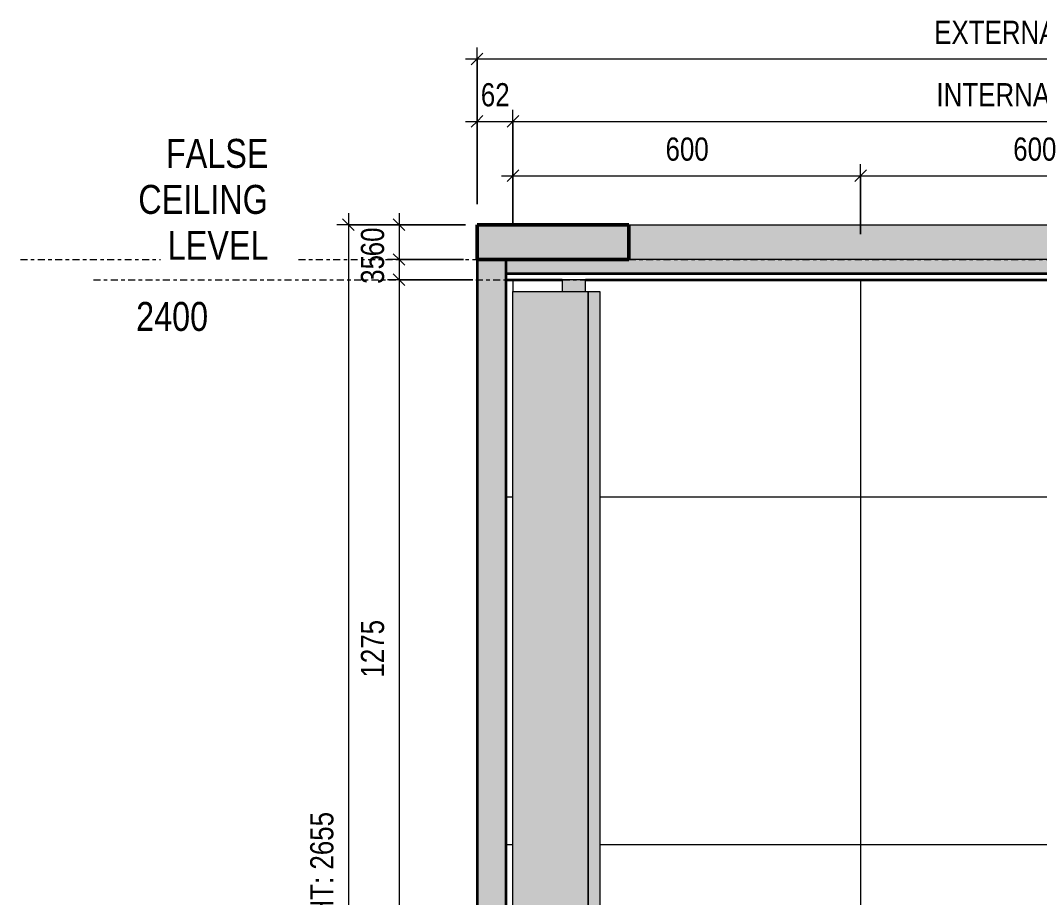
# Model space of a CAD drawing. Header units: millimetres. Extents: x -3813 to 49427, y -492 to 6205.
# Drawn here: x 10057 to 11816, y 1334 to 2848 of the extents above; entities that cross this region are included whole.
import ezdxf

# ---------------------------------------------------------------- set-up
doc = ezdxf.new("R2010")
doc.units = ezdxf.units.MM
doc.linetypes.add('Centre', pattern=[30, 12, -6, 6, -6])
for name, color, linetype, lineweight in [('A-_ANOT----_D', 7, 'Continuous', 9), ('A-_ANOT----_D-20', 7, 'Continuous', 9), ('A-_CEIL----_E', 7, 'Continuous', 18), ('A-_FLOR----_E', 7, 'Continuous', 18), ('A-_FLORLEVL_E', 7, 'Continuous', 9), ('A-_FLORPATT_E', 7, 'Continuous', 50), ('A-_FURT----_E', 7, 'Continuous', 18), ('A-_WALL----_E', 1, 'Continuous', 18), ('A-_WALL----_H', 1, 'Continuous', 35)]:
    doc.layers.add(name, color=color, linetype=linetype, lineweight=lineweight)
doc.styles.add('Arial', font='arial.ttf', dxfattribs={"width": 0.8, "height": 50})
doc.styles.add('Arial_1', font='arial.ttf', dxfattribs={"width": 0.8, "height": 40})
doc.dimstyles.new('BSS_Diagonal_2_0mm_Arial_Left', dxfattribs={"dimscale": 304.8, "dimtxt": 40.810376, "dimasz": 0.065617, "dimexe": 0.065617, "dimexo": 0.065617, "dimgap": 0.045932, "dimtad": 1, "dimdec": 0, "dimzin": 0, "dimdsep": 46, "dimtxsty": 'Arial_1', "dimblk1": 'OBLIQUE', "dimblk2": 'OBLIQUE', "dimsah": 1, "dimcen": 0.09, "dimdle": 0.065617, "dimazin": 0, "dimtfac": 1, "dimtdec": 4, "dimtix": 1, "dimtmove": 0, "dimatfit": 3, "dimfxl": 1, "dimtvp": 1, "dimtolj": 1, "dimtzin": 0, "dimarcsym": 2})
doc.dimstyles.new('BSS_Diagonal_2_0mm_Arial_Right', dxfattribs={"dimscale": 304.8, "dimtxt": 40.810376, "dimasz": 0.065617, "dimexe": 0.065617, "dimexo": 0.065617, "dimgap": 0.045932, "dimtad": 1, "dimdec": 0, "dimzin": 0, "dimdsep": 46, "dimtxsty": 'Arial_1', "dimblk1": 'OBLIQUE', "dimblk2": 'OBLIQUE', "dimsah": 1, "dimcen": 0.09, "dimdle": 0.065617, "dimazin": 0, "dimtfac": 1, "dimtdec": 4, "dimtix": 1, "dimtmove": 0, "dimatfit": 3, "dimfxl": 1, "dimtvp": 1, "dimtolj": 1, "dimtzin": 0, "dimarcsym": 2})

# ---------------------------------------------------------------- blocks, each defined once
blk = doc.blocks.new('BSS_MIRROR CABINET_C5-MASTER BATH - BSS_MIRROR CABINET_C5-MASTER BATH-1428565-ELEVATION D')
at = {"layer": 'A-_FURT----_E'}
for points in [[(-2045, 2380), (-2045, 2400), (-2085, 2400), (-2085, 2380)], [(-2040, 1125), (-2040, 2380), (-2170, 2380), (-2170, 1125)], [(-2020, 1125), (-2020, 2380), (-2040, 2380), (-2040, 1125)]]:
    blk.add_hatch(color=256, dxfattribs=at).paths.add_polyline_path(points)
for p, q in [((-2045, 2400), (-2085, 2400)), ((-2085, 2400), (-2085, 2380)), ((-2045, 2380), (-2045, 2400)), ((-2170, 1125), (-2170, 2380)), ((-2170, 2380), (-2040, 2380)), ((-2085, 2380), (-2045, 2380)), ((-2040, 1125), (-2040, 2380)), ((-2040, 2380), (-2020, 2380)), ((-2040, 2380), (-2040, 1125)), ((-2020, 2380), (-2020, 1125)), ((-2040, 1125), (-2170, 1125)), ((-2020, 1125), (-2040, 1125))]:
    blk.add_line(p, q, dxfattribs=at)
blk = doc.blocks.new('DIMBLOCK116-ELEVATION D')
at = {"layer": 'A-_ANOT----_D-20', "lineweight": 18}
for p, q in [((10710.6, 2495), (10700.6, 2505)), ((10710.6, 2495), (10720.6, 2485)), ((10710.6, 2435), (10700.6, 2445)), ((10710.6, 2435), (10720.6, 2425))]:
    blk.add_line(p, q, dxfattribs=at)
at = {"layer": 'A-_ANOT----_D-20'}
for p, q in [((10710.6, 2515), (10710.6, 2435)), ((10825.1, 2495), (10690.6, 2495)), ((10710.6, 2495), (10825.1, 2495)), ((10821.8, 2435), (10690.6, 2435)), ((10710.6, 2435), (10821.8, 2435))]:
    blk.add_line(p, q, dxfattribs=at)
at = {"layer": 'A-_ANOT----_D-20', "color": 0, "insert": (10644.6, 2440.5), "char_height": 40, "width": 58.767, "attachment_point": 1, "rotation": 90, "line_spacing_factor": 0.941778, "style": 'Arial_1'}
blk.add_mtext('60', dxfattribs=at)
blk = doc.blocks.new('_Oblique')
at = {"color": 0, "linetype": 'ByBlock', "lineweight": -2}
blk.add_line((-0.5, -0.5), (0.5, 0.5), dxfattribs=at)
blk = doc.blocks.new('DIMBLOCK117-ELEVATION D')
at = {"layer": 'A-_ANOT----_D-20'}
for p, q in [((10821.8, 2435), (10690.6, 2435)), ((10710.6, 2435), (10710.6, 2400)), ((10710.6, 2435), (10821.8, 2435)), ((10837.9, 2400), (10690.6, 2400)), ((10710.6, 2400), (10837.9, 2400))]:
    blk.add_line(p, q, dxfattribs=at)
at = {"layer": 'A-_ANOT----_D-20', "lineweight": 18}
for p, q in [((10710.6, 2435), (10700.6, 2445)), ((10710.6, 2435), (10720.6, 2425)), ((10710.6, 2400), (10700.6, 2410)), ((10710.6, 2400), (10720.6, 2390))]:
    blk.add_line(p, q, dxfattribs=at)
at = {"layer": 'A-_ANOT----_D-20', "color": 0, "insert": (10644.6, 2393), "char_height": 40, "width": 58.767, "attachment_point": 1, "rotation": 90, "line_spacing_factor": 0.941778, "style": 'Arial_1'}
blk.add_mtext('35', dxfattribs=at)
blk = doc.blocks.new('DIMBLOCK118-ELEVATION D')
at = {"layer": 'A-_ANOT----_D-20', "lineweight": 18}
for p, q in [((10710.6, 2400), (10700.6, 2410)), ((10710.6, 2400), (10720.6, 2390)), ((10710.6, 1125), (10700.6, 1135)), ((10710.6, 1125), (10720.6, 1115))]:
    blk.add_line(p, q, dxfattribs=at)
at = {"layer": 'A-_ANOT----_D-20'}
for p, q in [((10837.9, 2400), (10690.6, 2400)), ((10710.6, 2400), (10710.6, 1125)), ((10710.6, 2400), (10837.9, 2400)), ((10811.9, 1125), (10690.6, 1125)), ((10710.6, 1125), (10811.9, 1125))]:
    blk.add_line(p, q, dxfattribs=at)
at = {"layer": 'A-_ANOT----_D-20', "color": 0, "insert": (10644.6, 1713.5), "char_height": 40, "width": 117.534, "attachment_point": 1, "rotation": 90, "line_spacing_factor": 0.941778, "style": 'Arial_1'}
blk.add_mtext('1275', dxfattribs=at)
blk = doc.blocks.new('DIMBLOCK122-ELEVATION D')
at = {"layer": 'A-_ANOT----_D-20', "lineweight": 18}
for p, q in [((10623.1, 2495), (10613.1, 2505)), ((10623.1, 2495), (10633.1, 2485)), ((10623.1, -160), (10613.1, -150)), ((10623.1, -160), (10633.1, -170))]:
    blk.add_line(p, q, dxfattribs=at)
at = {"layer": 'A-_ANOT----_D-20'}
for p, q in [((10623.1, 2515), (10623.1, -180)), ((10825.1, 2495), (10603.1, 2495)), ((10623.1, 2495), (10825.1, 2495)), ((10833.6, -160), (10603.1, -160)), ((10623.1, -160), (10833.6, -160))]:
    blk.add_line(p, q, dxfattribs=at)
at = {"layer": 'A-_ANOT----_D-20', "color": 0, "insert": (10557.1, 865.5), "char_height": 40, "width": 724.792, "attachment_point": 1, "rotation": 90, "line_spacing_factor": 0.941778, "style": 'Arial_1'}
blk.add_mtext('PBU OVERALL HEIGHT: 2655', dxfattribs=at)
blk = doc.blocks.new('DIMBLOCK123-ELEVATION D')
at = {"layer": 'A-_ANOT----_D-20'}
for p, q in [((10907.1, 2495.2), (10907.1, 2599.6)), ((11507.1, 2478.7), (11507.1, 2599.6)), ((10887.1, 2579.6), (11507.1, 2579.6)), ((10907.1, 2579.6), (10907.1, 2495.2)), ((11507.1, 2579.6), (11507.1, 2478.7))]:
    blk.add_line(p, q, dxfattribs=at)
at = {"layer": 'A-_ANOT----_D-20', "lineweight": 18}
for p, q in [((10907.1, 2579.6), (10917.1, 2589.6)), ((11507.1, 2579.6), (11517.1, 2589.6)), ((10907.1, 2579.6), (10897.1, 2569.6)), ((11507.1, 2579.6), (11497.1, 2569.6))]:
    blk.add_line(p, q, dxfattribs=at)
at = {"layer": 'A-_ANOT----_D-20', "color": 0, "insert": (11170.4, 2645.5), "char_height": 40, "width": 88.15, "attachment_point": 1, "line_spacing_factor": 0.941778, "style": 'Arial_1'}
blk.add_mtext('600', dxfattribs=at)
blk = doc.blocks.new('DIMBLOCK124-ELEVATION D')
at = {"layer": 'A-_ANOT----_D-20'}
for p, q in [((11507.1, 2478.7), (11507.1, 2599.6)), ((12107.1, 2478.7), (12107.1, 2599.6)), ((11507.1, 2579.6), (12107.1, 2579.6)), ((11507.1, 2579.6), (11507.1, 2478.7)), ((12107.1, 2579.6), (12107.1, 2478.7))]:
    blk.add_line(p, q, dxfattribs=at)
at = {"layer": 'A-_ANOT----_D-20', "lineweight": 18}
for p, q in [((11507.1, 2579.6), (11517.1, 2589.6)), ((12107.1, 2579.6), (12117.1, 2589.6)), ((11507.1, 2579.6), (11497.1, 2569.6)), ((12107.1, 2579.6), (12097.1, 2569.6))]:
    blk.add_line(p, q, dxfattribs=at)
at = {"layer": 'A-_ANOT----_D-20', "color": 0, "insert": (11770.4, 2645.5), "char_height": 40, "width": 88.15, "attachment_point": 1, "line_spacing_factor": 0.941778, "style": 'Arial_1'}
blk.add_mtext('600', dxfattribs=at)
blk = doc.blocks.new('DIMBLOCK126-ELEVATION D')
at = {"layer": 'A-_ANOT----_D-20'}
for p, q in [((10845.1, 2530.2), (10845.1, 2693.4)), ((10907.1, 2576.3), (10907.1, 2693.4)), ((10825.1, 2673.4), (10907.1, 2673.4)), ((10845.1, 2673.4), (10845.1, 2530.2)), ((10907.1, 2673.4), (10907.1, 2576.3))]:
    blk.add_line(p, q, dxfattribs=at)
at = {"layer": 'A-_ANOT----_D-20', "lineweight": 18}
for p, q in [((10845.1, 2673.4), (10855.1, 2683.4)), ((10907.1, 2673.4), (10917.1, 2683.4)), ((10845.1, 2673.4), (10835.1, 2663.4)), ((10907.1, 2673.4), (10897.1, 2663.4))]:
    blk.add_line(p, q, dxfattribs=at)
at = {"layer": 'A-_ANOT----_D-20', "color": 0, "insert": (10851.6, 2739.3), "char_height": 40, "width": 58.767, "attachment_point": 1, "line_spacing_factor": 0.941778, "style": 'Arial_1'}
blk.add_mtext('62', dxfattribs=at)
blk = doc.blocks.new('DIMBLOCK127-ELEVATION D')
at = {"layer": 'A-_ANOT----_D-20'}
for p, q in [((10907.1, 2576.3), (10907.1, 2693.4)), ((12707.1, 2576.3), (12707.1, 2693.4)), ((10907.1, 2673.4), (12707.1, 2673.4)), ((10907.1, 2673.4), (10907.1, 2576.3)), ((12707.1, 2673.4), (12707.1, 2576.3))]:
    blk.add_line(p, q, dxfattribs=at)
at = {"layer": 'A-_ANOT----_D-20', "lineweight": 18}
for p, q in [((10907.1, 2673.4), (10917.1, 2683.4)), ((12707.1, 2673.4), (12717.1, 2683.4)), ((10907.1, 2673.4), (10897.1, 2663.4)), ((12707.1, 2673.4), (12697.1, 2663.4))]:
    blk.add_line(p, q, dxfattribs=at)
at = {"layer": 'A-_ANOT----_D-20', "color": 0, "insert": (11637.9, 2739.3), "char_height": 40, "width": 406.095, "attachment_point": 1, "line_spacing_factor": 0.941778, "style": 'Arial_1'}
blk.add_mtext('INTERNAL: 1800', dxfattribs=at)
blk = doc.blocks.new('DIMBLOCK129-ELEVATION D')
at = {"layer": 'A-_ANOT----_D-20'}
for p, q in [((10845.1, 2530.2), (10845.1, 2801.1)), ((12777.1, 2496.5), (12777.1, 2801.1)), ((10825.1, 2781.1), (12797.1, 2781.1)), ((10845.1, 2781.1), (10845.1, 2530.2)), ((12777.1, 2781.1), (12777.1, 2496.5))]:
    blk.add_line(p, q, dxfattribs=at)
at = {"layer": 'A-_ANOT----_D-20', "lineweight": 18}
for p, q in [((10845.1, 2781.1), (10835.1, 2771.1)), ((10845.1, 2781.1), (10855.1, 2791.1)), ((12777.1, 2781.1), (12767.1, 2771.1)), ((12777.1, 2781.1), (12787.1, 2791.1))]:
    blk.add_line(p, q, dxfattribs=at)
at = {"layer": 'A-_ANOT----_D-20', "color": 0, "insert": (11634, 2847), "char_height": 40, "width": 424.93, "attachment_point": 1, "line_spacing_factor": 0.941778, "style": 'Arial_1'}
blk.add_mtext('EXTERNAL: 1932', dxfattribs=at)

msp = doc.modelspace()

# ---------------------------------------------------------------- hatches: boundary and pattern name
at = {"layer": 'A-_FLOR----_E'}
msp.add_hatch(color=256, dxfattribs=at).paths.add_polyline_path([(11897.1, 2435), (11897.1, 2460), (12407.1, 2460), (12407.1, 2495), (11107.1, 2495), (11107.1, 2435), (11861.2, 2435)])
at = {"layer": 'A-_FLORPATT_E', "lineweight": 18}
h = msp.add_hatch(color=256, dxfattribs=at)
h.paths.add_polyline_path([(12727.1, 2435), (12777.1, 2435), (12777.1, 2495), (12407.1, 2495), (12407.1, 2435), (12707.1, 2435)])
h.paths.add_polyline_path([(10895.1, 2435), (11107.1, 2435), (11107.1, 2495), (10845.1, 2495), (10845.1, 2435)])
at = {"layer": 'A-_WALL----_E'}
h = msp.add_hatch(color=256, dxfattribs=at)
h.paths.add_polyline_path([(10895.1, -45), (11107.1, -45), (11107.1, 225), (10895.1, 225)])
h.paths.add_polyline_path([(11792.1, 2410), (11852.1, 2410), (11852.1, 2415), (11897.1, 2415), (11897.1, 2435), (10895.1, 2435), (10895.1, 2410), (11213.6, 2410)])
h.paths.add_polyline_path([(12709.4, 2410), (12727.1, 2410), (12727.1, 2435), (12467.1, 2435), (12467.1, 2415), (12512.1, 2415), (12512.1, 2410), (12707.1, 2410)])
at = {"layer": 'A-_WALL----_H', "lineweight": 18}
msp.add_hatch(color=256, dxfattribs=at).paths.add_polyline_path([(10845.1, -160), (10895.1, -160), (10895.1, 2435), (10845.1, 2435), (10845.1, 441.8)])
h = msp.add_hatch(dxfattribs=at)
h.set_pattern_fill('FP_7', color=256, style=0, pattern_type=2)
h.set_pattern_definition([(0, (12707.1, 225), (0, 600), []), (90, (12707.1, 225), (-600, 4e-14), [])])
h.paths.add_polyline_path([(10973.5, 947.6), (10973.5, 947.4), (10973.5, 947.6)])
h.paths.add_polyline_path([(10973.2, 947.7), (10973.4, 947.5), (10973.2, 947.7)])
h.paths.add_polyline_path([(10972.8, 947.9), (10972.8, 947.6), (10973.1, 947.7)])
h.paths.add_polyline_path([(10974.9, 960.6), (10975.2, 960.8), (10975, 960.6)])
h.paths.add_polyline_path([(11076.7, 970.5), (11076.8, 970), (11076.9, 970.3), (11076.7, 970.5)])
h.paths.add_polyline_path([(11042.6, 961.5), (11039.4, 960.8), (11042.5, 961.4)])
h.paths.add_polyline_path([(11037.9, 960.2), (11035.7, 959.9), (11037.6, 960.2)])
h.paths.add_polyline_path([(11030, 957), (11029.5, 957.2), (11029.7, 957)])
h.paths.add_polyline_path([(11014, 933.7), (11015.1, 933.9), (11014, 933.7)])
h.paths.add_polyline_path([(11861.2, -25), (12657.1, -25), (12657.1, 0), (12707.1, 0), (12707.1, 2400), (11032.1, 2400), (11032.1, 2380), (11057.1, 2380), (11057.1, 1125), (10907.1, 1125), (10907.1, 825), (10944.4, 825), (10948.2, 848.2), (10944, 871.6), (10942.6, 871.3), (10940.7, 882.2), (10948.4, 883.4), (10950.1, 872.6), (10948.9, 872.4), (10950.5, 863), (10958.8, 912.7), (10963.2, 939), (10963.7, 939.2), (10963.7, 939.2), (10963.9, 939.6), (10963.9, 940.9), (10966.2, 940.8), (10968.2, 944.9), (10970.7, 947.9), (10972.3, 947.9), (10972.6, 948), (10970.7, 949), (10964.7, 953), (10966, 959.4), (10968.9, 959.9), (10969.7, 960.1), (10971.6, 960.3), (10975.9, 960.7), (10978.7, 960.9), (10979.9, 960.9), (10985, 961.6), (10992.6, 962.4), (11077.4, 970.4), (11078.2, 970), (11078.8, 969.3), (11078.9, 968.1), (11078, 966.9), (11076.8, 966.5), (11060.3, 964.7), (11047.1, 962.5), (11040.2, 960.7), (11038.3, 960.3), (11037.3, 959.9), (11036.3, 959.6), (11035.5, 959.2), (11035.4, 959), (11034.4, 958.7), (11033.3, 958.4), (11033, 958.2), (11032.9, 958.1), (11027.8, 956), (11021.9, 953), (11022.2, 952.8), (11020.4, 951.8), (11019.7, 951.7), (11019.5, 951.3), (11018.8, 951), (11018.8, 950.7), (11018.2, 950.3), (11017.5, 949.9), (11017.3, 949.8), (11017.2, 949.5), (11015.7, 948.4), (11015.1, 947.7), (11014.7, 947.3), (11014.4, 947.3), (11013.9, 947.2), (11013.8, 946.8), (11013.7, 946.5), (11012.9, 945.8), (11012.6, 945.5), (11011.4, 944.3), (11010.5, 943.2), (11010.1, 943), (11009.7, 942.8), (11009.6, 942.4), (11006.1, 938), (11006.5, 937.9), (11005.7, 936.7), (11004.8, 935.5), (11002.4, 935.9), (11002.5, 934.5), (11004.8, 934.1), (11004.6, 933.3), (11008.7, 933.2), (11011.2, 933.5), (11027.4, 934.9), (11033.5, 935.5), (11061.5, 937.9), (11061.5, 937.8), (11062.8, 937.9), (11072.7, 938.8), (11074.2, 938.8), (11112, 942.4), (11114.9, 941.6), (11116.2, 940.7), (11117.8, 938.9), (11118.4, 937.6), (11118.6, 936.3), (11118.6, 933.9), (11118.2, 932.9), (11117.1, 930.8), (11115.4, 929.4), (11112.4, 928.4), (11112.3, 928.5), (11107.2, 928.2), (11108.1, 928.1), (11105.8, 927.9), (11103.3, 927.9), (11102.7, 927.8), (11102, 927.6), (11100.2, 927.1), (11098.1, 925.7), (11095.3, 924.6), (11092.1, 924.7), (11088.9, 925.3), (11086.9, 925.1), (11086.8, 925.6), (11086.7, 925.7), (11086.1, 925.8), (11086, 926.3), (11075, 925.2), (11073.2, 925.1), (11054.3, 923.3), (11052, 922.9), (11039.1, 920.7), (11026.2, 916.5), (11013.6, 908.4), (11005.1, 897.7), (11000.3, 882.7), (10990.2, 825), (11457.1, 825), (11457.1, 225), (11122.1, 225), (11122.1, -25), (11457.1, -25)])
h.paths.add_polyline_path([(10895.1, 225), (10907.1, 225), (10907.1, 825), (10895.1, 825), (10895.1, 245)])
h.paths.add_polyline_path([(11009.2, 932.5), (11111.1, 941.2), (11110.7, 941.3), (11009.2, 932.5), (11009.2, 932.5)])
h.paths.add_polyline_path([(11118.3, 935.1), (11118.1, 936.7), (11118.3, 935.2)])
h.paths.add_polyline_path([(11117.2, 938.8), (11116.5, 939.7), (11117.2, 938.8)])
h.paths.add_polyline_path([(11116.8, 939.7), (11116.3, 940.1), (11116.8, 939.7)])
h.paths.add_polyline_path([(11112.5, 941.7), (11111.8, 941.8), (11112.4, 941.7)])
h.paths.add_polyline_path([(10999.2, 943.1), (11008.9, 948.8), (11014.1, 951.7), (11007.5, 948), (10999.2, 943.1)])
h.paths.add_polyline_path([(10978.7, 960.9), (10978.3, 961.1), (10978.8, 961)])
h.paths.add_polyline_path([(10984, 961.5), (10984, 961.6), (10984.1, 961.5)])
h.paths.add_polyline_path([(11077.1, 966.6), (11077.3, 967.1), (11077.1, 967.1), (11077.1, 966.7)])
h.paths.add_polyline_path([(11078.1, 967.7), (11078.6, 968.4), (11078.2, 969.3), (11078.4, 969), (11078.3, 968.1), (11078.2, 968)])
h.paths.add_polyline_path([(10907.1, 1125), (10907.1, 2380), (10992.1, 2380), (10992.1, 2400), (10895.1, 2400), (10895.1, 1125)])

# ---------------------------------------------------------------- linework, layer by layer
at = {"layer": 'A-_CEIL----_E', "lineweight": 35}
for p, q in [((12727.1, 2410), (10895.1, 2410)), ((10895.1, 2400), (10992.1, 2400)), ((11032.1, 2400), (12727.1, 2400))]:
    msp.add_line(p, q, dxfattribs=at)
at = {"layer": 'A-_FLOR----_E', "lineweight": 50}
for p, q in [((11107.1, 2495), (10845.1, 2495)), ((10845.1, 2495), (10845.1, 2435)), ((11107.1, 2435), (11107.1, 2495)), ((10845.1, 2435), (11107.1, 2435))]:
    msp.add_line(p, q, dxfattribs=at)
at = {"layer": 'A-_FLOR----_E'}
for p, q in [((11107.1, 2495), (12407.1, 2495)), ((11897.1, 2435), (11107.1, 2435))]:
    msp.add_line(p, q, dxfattribs=at)
at = {"layer": 'A-_FLORLEVL_E', "linetype": 'Centre'}
for p, q in [((10057, 2435), (13668.3, 2435)), ((10183, 2400), (13668.3, 2400))]:
    msp.add_line(p, q, dxfattribs=at)
at = {"layer": 'A-_WALL----_E', "lineweight": 35}
for p, q in [((10845.1, 2435), (10845.1, -160)), ((10895.1, -45), (10895.1, 2435))]:
    msp.add_line(p, q, dxfattribs=at)

# ---------------------------------------------------------------- block references
at = {"layer": 'A-_FURT----_E'}
msp.add_blockref('BSS_MIRROR CABINET_C5-MASTER BATH - BSS_MIRROR CABINET_C5-MASTER BATH-1428565-ELEVATION D', (13077.1, 0), dxfattribs=at)

# ---------------------------------------------------------------- texts
at = {"layer": 'A-_FLORLEVL_E', "char_height": 50, "attachment_point": 1, "style": 'Arial', "bg_fill": 3, "box_fill_scale": 1.25, "bg_fill_color": 256, "bg_fill_true_color": 13158600, "bg_fill_transparency": 0}
for s, insert, width in [('FALSE', (10308.1, 2643.1), 212.928), ('2400', (10256.7, 2361.7), 148.793)]:
    msp.add_mtext(s, dxfattribs=dict(at, insert=insert, width=width))

# ---------------------------------------------------------------- dimensions: what is measured, and where the dimension line sits
at = {"layer": 'A-_ANOT----_D'}
for base, p1, p2, override, picture, middle in [((12777.1, 2781.1), (10845.1, 2510.2), (12777.1, 2476.5), {"dimpost": 'EXTERNAL:<>', "dimfxl": 1932.29357}, 'DIMBLOCK129-ELEVATION D', (11811.1, 2815.5)), ((10907.1, 2673.4), (10845.1, 2510.2), (10907.1, 2556.3), {"dimpost": '<>', "dimfxl": 77.263726}, 'DIMBLOCK126-ELEVATION D', (10876.1, 2707.8)), ((12707.1, 2673.4), (10907.1, 2556.3), (12707.1, 2556.3), {"dimpost": 'INTERNAL:<>', "dimfxl": 1800}, 'DIMBLOCK127-ELEVATION D', (11807.1, 2707.8)), ((11507.1, 2579.6), (10907.1, 2475.2), (11507.1, 2458.7), {"dimpost": '<>', "dimfxl": 600.226371}, 'DIMBLOCK123-ELEVATION D', (11207.1, 2614)), ((12107.1, 2579.6), (11507.1, 2458.7), (12107.1, 2458.7), {"dimpost": '<>', "dimfxl": 600}, 'DIMBLOCK124-ELEVATION D', (11807.1, 2614))]:
    dim = msp.add_linear_dim(base=base, p1=p1, p2=p2, dimstyle='BSS_Diagonal_2_0mm_Arial_Right', override=override, dxfattribs=at)
    dim.commit()
    dim.dimension.update_dxf_attribs({"geometry": picture, "text_midpoint": middle})
for base, p1, p2, override, picture, middle in [((10623.1, -160), (10845.1, 2495), (10853.6, -160), {"dimpost": 'PBU OVERALL HEIGHT:<>', "dimfxl": 2655.013627}, 'DIMBLOCK122-ELEVATION D', (10588.4, 1167.5)), ((10710.6, 2435), (10845.1, 2495), (10841.8, 2435), {"dimpost": '<>', "dimfxl": 60.087416}, 'DIMBLOCK116-ELEVATION D', (10676.1, 2465)), ((10710.6, 2400), (10841.8, 2435), (10857.9, 2400), {"dimpost": '<>', "dimfxl": 38.506619}, 'DIMBLOCK117-ELEVATION D', (10676.1, 2417.5)), ((10710.6, 1125), (10857.9, 2400), (10831.9, 1125), {"dimpost": '<>', "dimfxl": 1275.264865}, 'DIMBLOCK118-ELEVATION D', (10676.1, 1762.5))]:
    dim = msp.add_linear_dim(base=base, p1=p1, p2=p2, angle=90, dimstyle='BSS_Diagonal_2_0mm_Arial_Left', override=override, dxfattribs=at)
    dim.commit()
    dim.dimension.update_dxf_attribs({"geometry": picture, "text_midpoint": middle})

# ---------------------------------------------------------------- next in the draw order: texts
at = {"layer": 'A-_FLORLEVL_E', "insert": (10260.5, 2563.7), "char_height": 50, "width": 270.65, "attachment_point": 1, "style": 'Arial', "bg_fill": 3, "box_fill_scale": 1.25, "bg_fill_color": 256, "bg_fill_true_color": 13158600, "bg_fill_transparency": 0}
msp.add_mtext('CEILING', dxfattribs=at)

# ---------------------------------------------------------------- next in the draw order: texts
at = {"layer": 'A-_FLORLEVL_E', "insert": (10311.3, 2484.4), "char_height": 50, "width": 209.08, "attachment_point": 1, "style": 'Arial', "bg_fill": 3, "box_fill_scale": 1.25, "bg_fill_color": 256, "bg_fill_true_color": 13158600, "bg_fill_transparency": 0}
msp.add_mtext('LEVEL', dxfattribs=at)

doc.saveas('drawing.dxf')
